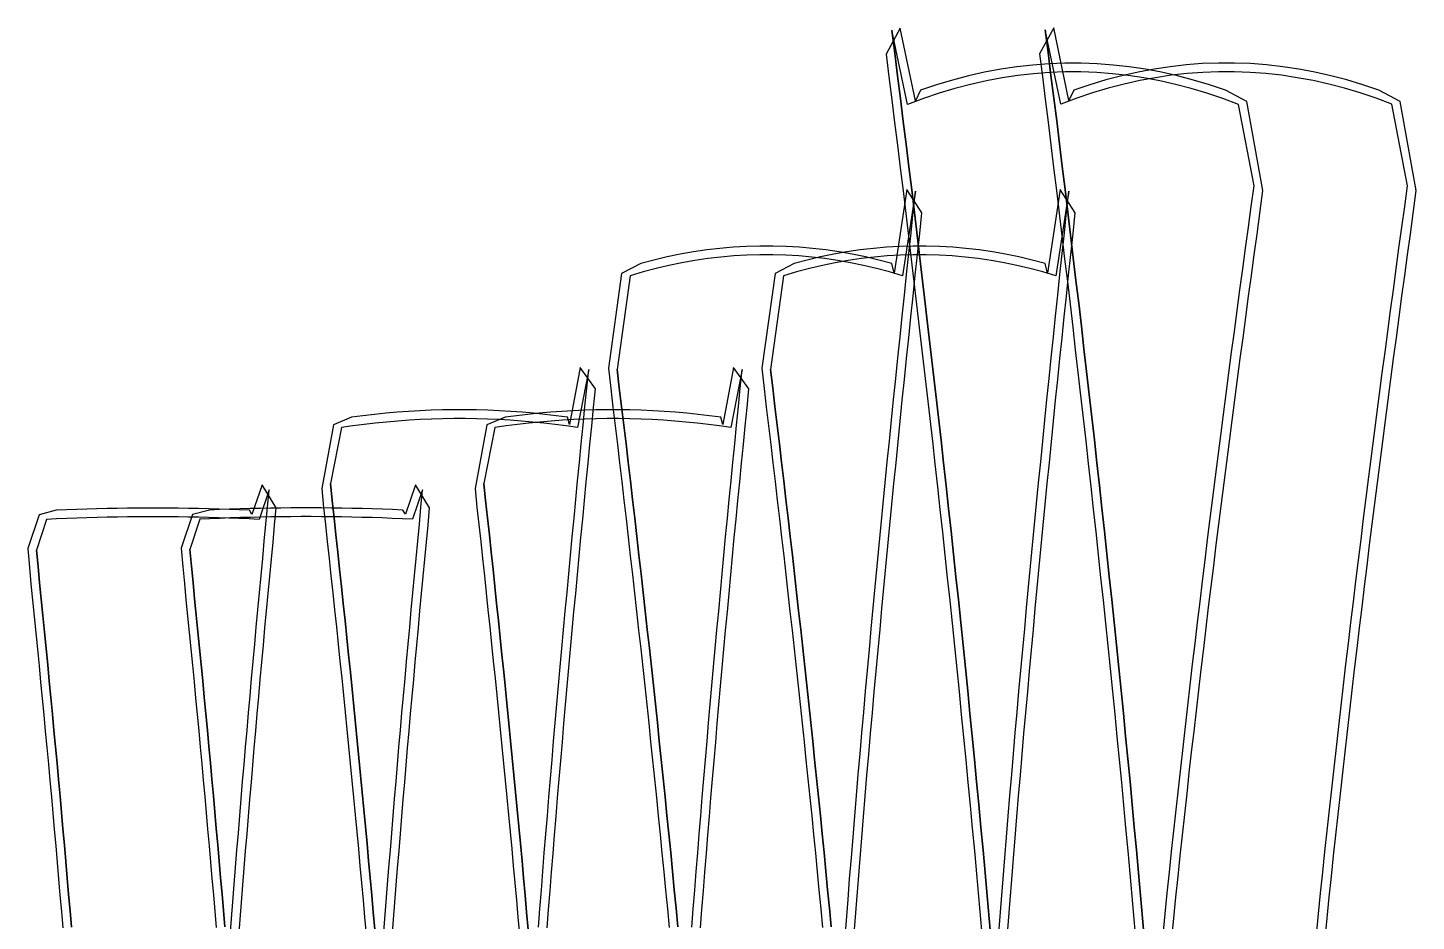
# Model space of a CAD drawing. Header units: millimetres. Extents: x -48 to 1545, y 40 to 2296.
# Drawn here: x -48 to 1545, y 1271 to 2296 of the extents above; entities that cross this region are included whole.
import ezdxf

# ---------------------------------------------------------------- set-up
doc = ezdxf.new("R2010")
doc.units = ezdxf.units.MM
for name, color, linetype in [('1_BOUNDARY', 7, 'Continuous'), ('2_SEW', 3, 'Continuous'), ('3_SEAM_EDGE', 5, 'Continuous')]:
    doc.layers.add(name, color=color, linetype=linetype)

msp = doc.modelspace()

# ---------------------------------------------------------------- linework, layer by layer
at = {"layer": '1_BOUNDARY'}
for points in [[(1264.219, 1250.454), (1266.627, 1274.229), (1269.072, 1298.004), (1271.551, 1321.778), (1274.067, 1345.554), (1276.614, 1369.331), (1279.195, 1393.107), (1281.807, 1416.884), (1284.451, 1440.662), (1287.125, 1464.438), (1289.828, 1488.216), (1292.56, 1511.995), (1295.32, 1535.773), (1298.107, 1559.552), (1300.922, 1583.331), (1303.764, 1607.109), (1306.63, 1630.889), (1309.523, 1654.668), (1312.441, 1678.448), (1315.383, 1702.228), (1318.349, 1726.008), (1321.339, 1749.788), (1324.353, 1773.568), (1327.389, 1797.349), (1330.448, 1821.13), (1333.53, 1844.911), (1336.632, 1868.692), (1339.757, 1892.472), (1342.903, 1916.253), (1346.07, 1940.035), (1349.257, 1963.817), (1352.465, 1987.598), (1355.693, 2011.38), (1358.94, 2035.161), (1362.208, 2058.943), (1365.495, 2082.725), (1368.826, 2109.074), (1350.29, 2210.992), (1326.089, 2223.964), (1307.692, 2230.156), (1289.285, 2235.663), (1270.869, 2240.483), (1252.444, 2244.618), (1234.01, 2248.064), (1215.571, 2250.822), (1197.126, 2252.892), (1178.677, 2254.271), (1160.226, 2254.961), (1141.774, 2254.961), (1123.323, 2254.271), (1104.874, 2252.892), (1086.429, 2250.822), (1067.99, 2248.064), (1049.556, 2244.618), (1031.131, 2240.483), (1012.715, 2235.663), (994.308, 2230.156), (975.911, 2223.964), (970.259, 2211.975), (952.803, 2295.233), (936.489, 2265.418), (939.776, 2239.294), (943.044, 2213.171), (946.292, 2187.048), (949.52, 2160.925), (952.728, 2134.802), (955.915, 2108.68), (959.082, 2082.556), (962.228, 2056.434), (965.353, 2030.311), (968.456, 2004.189), (971.538, 1978.067), (974.597, 1951.945), (977.633, 1925.823), (980.647, 1899.701), (983.637, 1873.579), (986.604, 1847.458), (989.546, 1821.336), (992.464, 1795.216), (995.357, 1769.094), (998.224, 1742.974), (1001.066, 1716.852), (1003.881, 1690.733), (1006.669, 1664.612), (1009.429, 1638.492), (1012.161, 1612.372), (1014.865, 1586.253), (1017.538, 1560.133), (1020.182, 1534.015), (1022.795, 1507.896), (1025.376, 1481.778), (1027.924, 1455.659), (1030.439, 1429.542), (1032.919, 1403.424), (1035.364, 1377.308), (1037.773, 1351.191), (1040.143, 1325.076), (1042.474, 1298.96), (1044.765, 1272.845), (1047.013, 1246.731)], [(1440.219, 1250.454), (1442.627, 1274.229), (1445.072, 1298.004), (1447.551, 1321.778), (1450.067, 1345.554), (1452.614, 1369.331), (1455.195, 1393.107), (1457.807, 1416.884), (1460.451, 1440.662), (1463.125, 1464.438), (1465.828, 1488.216), (1468.56, 1511.995), (1471.32, 1535.773), (1474.107, 1559.552), (1476.922, 1583.331), (1479.764, 1607.109), (1482.63, 1630.889), (1485.523, 1654.668), (1488.441, 1678.448), (1491.383, 1702.228), (1494.349, 1726.008), (1497.339, 1749.788), (1500.353, 1773.568), (1503.389, 1797.349), (1506.448, 1821.13), (1509.53, 1844.911), (1512.632, 1868.692), (1515.757, 1892.472), (1518.903, 1916.253), (1522.07, 1940.035), (1525.257, 1963.817), (1528.465, 1987.598), (1531.693, 2011.38), (1534.94, 2035.161), (1538.208, 2058.943), (1541.495, 2082.725), (1544.827, 2109.072), (1526.292, 2211.215), (1502.089, 2224.194), (1483.692, 2230.386), (1465.285, 2235.893), (1446.869, 2240.713), (1428.444, 2244.848), (1410.01, 2248.294), (1391.571, 2251.052), (1373.126, 2253.122), (1354.677, 2254.501), (1336.226, 2255.191), (1317.774, 2255.191), (1299.323, 2254.501), (1280.874, 2253.122), (1262.429, 2251.052), (1243.99, 2248.294), (1225.556, 2244.848), (1207.131, 2240.713), (1188.715, 2235.893), (1170.308, 2230.386), (1151.911, 2224.194), (1146.264, 2212.195), (1128.805, 2295.684), (1112.489, 2265.872), (1115.776, 2239.742), (1119.044, 2213.614), (1122.292, 2187.485), (1125.52, 2161.356), (1128.728, 2135.227), (1131.915, 2109.099), (1135.082, 2082.97), (1138.228, 2056.841), (1141.353, 2030.714), (1144.456, 2004.586), (1147.538, 1978.457), (1150.597, 1952.329), (1153.633, 1926.202), (1156.647, 1900.074), (1159.637, 1873.946), (1162.604, 1847.819), (1165.546, 1821.692), (1168.464, 1795.565), (1171.357, 1769.438), (1174.224, 1743.311), (1177.066, 1717.185), (1179.881, 1691.059), (1182.669, 1664.932), (1185.429, 1638.807), (1188.161, 1612.681), (1190.865, 1586.555), (1193.538, 1560.43), (1196.182, 1534.306), (1198.795, 1508.182), (1201.376, 1482.057), (1203.924, 1455.933), (1206.439, 1429.81), (1208.919, 1403.687), (1211.364, 1377.564), (1213.773, 1351.442), (1216.143, 1325.32), (1218.474, 1299.199), (1220.765, 1273.078), (1223.013, 1246.958)], [(899.035, 1246.749), (900.871, 1270.649), (902.737, 1294.549), (904.635, 1318.449), (906.562, 1342.351), (908.517, 1366.252), (910.5, 1390.154), (912.51, 1414.056), (914.546, 1437.958), (916.609, 1461.86), (918.696, 1485.763), (920.806, 1509.666), (922.941, 1533.57), (925.098, 1557.474), (927.278, 1581.378), (929.481, 1605.282), (931.706, 1629.186), (933.951, 1653.091), (936.216, 1676.995), (938.503, 1700.9), (940.809, 1724.805), (943.136, 1748.71), (945.481, 1772.615), (947.845, 1796.52), (950.228, 1820.425), (952.63, 1844.331), (955.049, 1868.236), (957.486, 1892.142), (959.94, 1916.048), (962.413, 1939.955), (964.902, 1963.861), (967.407, 1987.767), (969.929, 2011.673), (972.468, 2035.58), (975.022, 2059.486), (977.593, 2083.393), (960.375, 2110.032), (945.824, 2014.152), (943.156, 2025.122), (928, 2029.147), (912.838, 2032.728), (897.67, 2035.861), (882.498, 2038.547), (867.323, 2040.786), (852.143, 2042.578), (836.962, 2043.922), (821.777, 2044.818), (806.593, 2045.267), (791.407, 2045.267), (776.223, 2044.818), (761.038, 2043.922), (745.857, 2042.578), (730.677, 2040.786), (715.502, 2038.547), (700.33, 2035.861), (685.162, 2032.728), (670, 2029.147), (654.844, 2025.122), (632.993, 2013.683), (617.809, 1905.107), (620.421, 1881.624), (622.992, 1860.303), (625.547, 1838.982), (628.085, 1817.662), (630.607, 1796.341), (633.112, 1775.021), (635.601, 1753.701), (638.073, 1732.381), (640.527, 1711.061), (642.964, 1689.741), (645.383, 1668.422), (647.784, 1647.102), (650.167, 1625.783), (652.531, 1604.463), (654.876, 1583.144), (657.202, 1561.825), (659.509, 1540.506), (661.796, 1519.187), (664.06, 1497.869), (666.305, 1476.552), (668.529, 1455.233), (670.732, 1433.915), (672.912, 1412.598), (675.069, 1391.28), (677.204, 1369.963), (679.314, 1348.646), (681.401, 1327.329), (683.463, 1306.013), (685.499, 1284.697), (687.509, 1263.382)], [(1075.035, 1246.749), (1076.871, 1270.649), (1078.737, 1294.549), (1080.635, 1318.449), (1082.562, 1342.351), (1084.517, 1366.252), (1086.5, 1390.154), (1088.51, 1414.056), (1090.546, 1437.958), (1092.609, 1461.86), (1094.696, 1485.763), (1096.806, 1509.666), (1098.941, 1533.57), (1101.098, 1557.474), (1103.278, 1581.378), (1105.481, 1605.282), (1107.706, 1629.186), (1109.951, 1653.091), (1112.216, 1676.995), (1114.503, 1700.9), (1116.809, 1724.805), (1119.136, 1748.71), (1121.481, 1772.615), (1123.845, 1796.52), (1126.228, 1820.425), (1128.63, 1844.331), (1131.049, 1868.236), (1133.486, 1892.142), (1135.94, 1916.048), (1138.413, 1939.955), (1140.902, 1963.861), (1143.407, 1987.767), (1145.929, 2011.673), (1148.468, 2035.58), (1151.022, 2059.486), (1153.593, 2083.393), (1136.375, 2110.032), (1121.824, 2014.152), (1119.156, 2025.122), (1104, 2029.147), (1088.838, 2032.728), (1073.67, 2035.861), (1058.498, 2038.547), (1043.323, 2040.786), (1028.143, 2042.578), (1012.962, 2043.922), (997.777, 2044.818), (982.593, 2045.267), (967.407, 2045.267), (952.223, 2044.818), (937.038, 2043.922), (921.857, 2042.578), (906.677, 2040.786), (891.502, 2038.547), (876.33, 2035.861), (861.162, 2032.728), (846, 2029.147), (830.844, 2025.122), (808.993, 2013.683), (793.809, 1905.107), (796.421, 1881.624), (798.992, 1860.303), (801.547, 1838.982), (804.085, 1817.662), (806.607, 1796.341), (809.112, 1775.021), (811.601, 1753.701), (814.073, 1732.381), (816.527, 1711.061), (818.964, 1689.741), (821.383, 1668.422), (823.784, 1647.102), (826.167, 1625.783), (828.531, 1604.463), (830.876, 1583.144), (833.202, 1561.825), (835.509, 1540.506), (837.796, 1519.187), (840.06, 1497.869), (842.305, 1476.552), (844.529, 1455.233), (846.732, 1433.915), (848.912, 1412.598), (851.069, 1391.28), (853.204, 1369.963), (855.314, 1348.646), (857.401, 1327.329), (859.463, 1306.013), (861.499, 1284.697), (863.509, 1263.382)], [(547.539, 1262.83), (549.18, 1284.155), (550.845, 1305.48), (552.533, 1326.806), (554.245, 1348.131), (555.977, 1369.457), (557.731, 1390.783), (559.506, 1412.11), (561.301, 1433.437), (563.117, 1454.763), (564.952, 1476.09), (566.805, 1497.418), (568.677, 1518.745), (570.569, 1540.073), (572.477, 1561.401), (574.402, 1582.729), (576.345, 1604.057), (578.306, 1625.385), (580.282, 1646.714), (582.274, 1668.042), (584.284, 1689.371), (586.308, 1710.7), (588.347, 1732.029), (590.403, 1753.357), (592.473, 1774.687), (594.557, 1796.016), (596.658, 1817.345), (598.771, 1838.675), (600.898, 1860.004), (603.041, 1881.334), (585.515, 1905.972), (573.063, 1840.604), (570.847, 1848.708), (557.813, 1850.431), (544.778, 1851.962), (531.742, 1853.302), (518.706, 1854.451), (505.669, 1855.408), (492.632, 1856.174), (479.595, 1856.748), (466.557, 1857.131), (453.519, 1857.322), (440.481, 1857.322), (427.443, 1857.131), (414.405, 1856.748), (401.368, 1856.174), (388.331, 1855.408), (375.294, 1854.451), (362.258, 1853.302), (349.222, 1851.962), (336.187, 1850.431), (323.153, 1848.708), (302.217, 1840.249), (288.823, 1767.164), (290.969, 1745.302), (293.111, 1725.716), (295.238, 1706.131), (297.351, 1686.544), (299.452, 1666.958), (301.536, 1647.372), (303.606, 1627.787), (305.661, 1608.201), (307.7, 1588.616), (309.725, 1569.031), (311.734, 1549.445), (313.726, 1529.86), (315.702, 1510.275), (317.662, 1490.69), (319.605, 1471.106), (321.531, 1451.522), (323.439, 1431.938), (325.33, 1412.353), (327.202, 1392.769), (329.055, 1373.185), (330.89, 1353.602), (332.705, 1334.019), (334.5, 1314.436), (336.275, 1294.854), (338.029, 1275.271), (339.761, 1255.688)], [(723.539, 1262.83), (725.18, 1284.155), (726.845, 1305.48), (728.533, 1326.806), (730.245, 1348.131), (731.977, 1369.457), (733.731, 1390.783), (735.506, 1412.11), (737.301, 1433.437), (739.117, 1454.763), (740.952, 1476.09), (742.805, 1497.418), (744.677, 1518.745), (746.569, 1540.073), (748.477, 1561.401), (750.402, 1582.729), (752.345, 1604.057), (754.306, 1625.385), (756.282, 1646.714), (758.274, 1668.042), (760.284, 1689.371), (762.308, 1710.7), (764.347, 1732.029), (766.403, 1753.357), (768.473, 1774.687), (770.557, 1796.016), (772.658, 1817.345), (774.771, 1838.675), (776.898, 1860.004), (779.041, 1881.334), (761.515, 1905.972), (749.063, 1840.604), (746.847, 1848.708), (733.813, 1850.431), (720.778, 1851.962), (707.742, 1853.302), (694.706, 1854.451), (681.669, 1855.408), (668.632, 1856.174), (655.595, 1856.748), (642.557, 1857.131), (629.519, 1857.322), (616.481, 1857.322), (603.443, 1857.131), (590.405, 1856.748), (577.368, 1856.174), (564.331, 1855.408), (551.294, 1854.451), (538.258, 1853.302), (525.222, 1851.962), (512.187, 1850.431), (499.153, 1848.708), (478.217, 1840.249), (464.823, 1767.164), (466.969, 1745.302), (469.111, 1725.716), (471.238, 1706.131), (473.351, 1686.544), (475.452, 1666.958), (477.536, 1647.372), (479.606, 1627.787), (481.661, 1608.201), (483.7, 1588.616), (485.725, 1569.031), (487.734, 1549.445), (489.726, 1529.86), (491.702, 1510.275), (493.662, 1490.69), (495.605, 1471.106), (497.531, 1451.522), (499.439, 1431.938), (501.33, 1412.353), (503.202, 1392.769), (505.055, 1373.185), (506.89, 1353.602), (508.705, 1334.019), (510.5, 1314.436), (512.275, 1294.854), (514.029, 1275.271), (515.761, 1255.688)], [(193.785, 1252.8), (195.297, 1272.479), (196.829, 1292.159), (198.381, 1311.839), (199.952, 1331.519), (201.542, 1351.2), (203.149, 1370.882), (204.775, 1390.561), (206.418, 1410.243), (208.078, 1429.924), (209.755, 1449.606), (211.447, 1469.288), (213.156, 1488.969), (214.881, 1508.651), (216.62, 1528.334), (218.374, 1548.016), (220.144, 1567.699), (221.928, 1587.382), (223.726, 1607.064), (225.539, 1626.747), (227.365, 1646.43), (229.204, 1666.113), (231.058, 1685.796), (232.924, 1705.48), (234.803, 1725.162), (236.695, 1744.846), (220.383, 1771.127), (208.816, 1737.258), (205.846, 1742.078), (194.177, 1742.567), (182.51, 1743.001), (170.841, 1743.381), (159.174, 1743.707), (147.505, 1743.979), (135.838, 1744.196), (124.17, 1744.358), (112.502, 1744.467), (100.835, 1744.522), (89.165, 1744.522), (77.498, 1744.467), (65.83, 1744.358), (54.162, 1744.196), (42.495, 1743.979), (30.826, 1743.707), (19.159, 1743.381), (7.49, 1743.001), (-4.177, 1742.567), (-15.846, 1742.078), (-35.404, 1737.005), (-48.489, 1698.18), (-46.69, 1676.589), (-44.799, 1657.78), (-42.92, 1638.971), (-41.053, 1620.163), (-39.2, 1601.355), (-37.361, 1582.546), (-35.535, 1563.738), (-33.722, 1544.931), (-31.924, 1526.122), (-30.14, 1507.314), (-28.37, 1488.507), (-26.616, 1469.7), (-24.877, 1450.892), (-23.153, 1432.085), (-21.443, 1413.278), (-19.751, 1394.471), (-18.075, 1375.664), (-16.415, 1356.858), (-14.771, 1338.051), (-13.146, 1319.246), (-11.539, 1300.44), (-9.949, 1281.634), (-8.378, 1262.829)], [(369.785, 1252.8), (371.297, 1272.479), (372.829, 1292.159), (374.381, 1311.839), (375.952, 1331.519), (377.542, 1351.2), (379.149, 1370.882), (380.775, 1390.561), (382.418, 1410.243), (384.078, 1429.924), (385.755, 1449.606), (387.447, 1469.288), (389.156, 1488.969), (390.881, 1508.651), (392.62, 1528.334), (394.374, 1548.016), (396.144, 1567.699), (397.928, 1587.382), (399.726, 1607.064), (401.539, 1626.747), (403.365, 1646.43), (405.204, 1666.113), (407.058, 1685.796), (408.924, 1705.48), (410.803, 1725.162), (412.695, 1744.846), (396.426, 1771.19), (384.835, 1737.515), (381.846, 1742.308), (370.177, 1742.797), (358.51, 1743.231), (346.841, 1743.611), (335.174, 1743.937), (323.505, 1744.209), (311.838, 1744.426), (300.17, 1744.588), (288.502, 1744.697), (276.835, 1744.752), (265.165, 1744.752), (253.498, 1744.697), (241.83, 1744.588), (230.162, 1744.426), (218.495, 1744.209), (206.826, 1743.937), (195.159, 1743.611), (183.49, 1743.231), (171.823, 1742.797), (160.154, 1742.308), (140.612, 1737.26), (127.513, 1698.647), (129.31, 1677.043), (131.201, 1658.229), (133.08, 1639.414), (134.947, 1620.6), (136.8, 1601.785), (138.639, 1582.971), (140.465, 1564.157), (142.278, 1545.344), (144.076, 1526.53), (145.86, 1507.717), (147.63, 1488.904), (149.384, 1470.09), (151.123, 1451.277), (152.847, 1432.463), (154.557, 1413.651), (156.249, 1394.838), (157.925, 1376.026), (159.585, 1357.213), (161.229, 1338.402), (162.854, 1319.59), (164.461, 1300.778), (166.051, 1281.966), (167.622, 1263.155)]]:
    msp.add_lwpolyline(points, dxfattribs=at)
at = {"layer": '2_SEW'}
for points in [[(1254.269, 1255.0439), (1256.679, 1278.9174), (1259.125, 1302.7909), (1261.606, 1326.6634), (1264.123, 1350.5368), (1266.672, 1374.4103), (1269.254, 1398.2838), (1271.868, 1422.1572), (1274.513, 1446.0307), (1277.188, 1469.9032), (1279.893, 1493.7767), (1282.626, 1517.6502), (1285.387, 1541.5237), (1288.176, 1565.3972), (1290.992, 1589.2707), (1293.835, 1613.1431), (1296.703, 1637.0166), (1299.597, 1660.8901), (1302.516, 1684.7636), (1305.459, 1708.6371), (1308.427, 1732.5106), (1311.418, 1756.3831), (1314.433, 1780.2566), (1317.47, 1804.1301), (1320.53, 1828.0036), (1323.613, 1851.8771), (1326.717, 1875.7505), (1329.843, 1899.6229), (1332.99, 1923.4964), (1336.158, 1947.3699), (1339.346, 1971.2434), (1342.555, 1995.1168), (1345.784, 2018.9904), (1349.033, 2042.8629), (1352.302, 2066.7364), (1355.59, 2090.6099), (1358.897, 2114.4834), (1340.819, 2207.781), (1322.741, 2214.541), (1304.663, 2220.626), (1286.585, 2226.034), (1268.507, 2230.766), (1250.429, 2234.823), (1232.351, 2238.203), (1214.273, 2240.907), (1196.195, 2242.935), (1178.117, 2244.287), (1160.039, 2244.963), (1141.961, 2244.963), (1123.883, 2244.287), (1105.805, 2242.935), (1087.727, 2240.907), (1069.649, 2238.203), (1051.571, 2234.823), (1033.493, 2230.766), (1015.415, 2226.034), (997.337, 2220.626), (979.259, 2214.541), (961.181, 2207.781), (943.103, 2292.8), (946.41, 2266.67), (949.698, 2240.539), (952.967, 2214.409), (956.216, 2188.278), (959.445, 2162.148), (962.654, 2136.017), (965.842, 2109.887), (969.01, 2083.756), (972.157, 2057.626), (975.283, 2031.495), (978.387, 2005.365), (981.47, 1979.234), (984.53, 1953.104), (987.567, 1926.973), (990.582, 1900.843), (993.573, 1874.712), (996.541, 1848.582), (999.484, 1822.451), (1002.403, 1796.321), (1005.297, 1770.19), (1008.165, 1744.06), (1011.008, 1717.929), (1013.824, 1691.799), (1016.613, 1665.668), (1019.374, 1639.538), (1022.107, 1613.407), (1024.812, 1587.277), (1027.487, 1561.146), (1030.132, 1535.016), (1032.746, 1508.885), (1035.328, 1482.755), (1037.877, 1456.624), (1040.394, 1430.494), (1042.875, 1404.363), (1045.321, 1378.233), (1047.731, 1352.102), (1050.103, 1325.972), (1052.435, 1299.841), (1054.727, 1273.711), (1056.977, 1247.58)], [(1430.269, 1255.0439), (1432.679, 1278.9174), (1435.125, 1302.7909), (1437.606, 1326.6634), (1440.123, 1350.5368), (1442.672, 1374.4103), (1445.254, 1398.2838), (1447.868, 1422.1572), (1450.513, 1446.0307), (1453.188, 1469.9032), (1455.893, 1493.7767), (1458.626, 1517.6502), (1461.387, 1541.5237), (1464.176, 1565.3972), (1466.992, 1589.2707), (1469.835, 1613.1431), (1472.703, 1637.0166), (1475.597, 1660.8901), (1478.516, 1684.7636), (1481.459, 1708.6371), (1484.427, 1732.5106), (1487.418, 1756.3831), (1490.433, 1780.2566), (1493.47, 1804.1301), (1496.53, 1828.0036), (1499.613, 1851.8771), (1502.717, 1875.7505), (1505.843, 1899.6229), (1508.99, 1923.4964), (1512.158, 1947.3699), (1515.346, 1971.2434), (1518.555, 1995.1168), (1521.784, 2018.9904), (1525.033, 2042.8629), (1528.302, 2066.7364), (1531.59, 2090.6099), (1534.897, 2114.4834), (1516.819, 2208.011), (1498.741, 2214.771), (1480.663, 2220.856), (1462.585, 2226.264), (1444.507, 2230.996), (1426.429, 2235.053), (1408.351, 2238.433), (1390.273, 2241.137), (1372.195, 2243.165), (1354.117, 2244.517), (1336.039, 2245.193), (1317.961, 2245.193), (1299.883, 2244.517), (1281.805, 2243.165), (1263.727, 2241.137), (1245.649, 2238.433), (1227.571, 2235.053), (1209.493, 2230.996), (1191.415, 2226.264), (1173.337, 2220.856), (1155.259, 2214.771), (1137.181, 2208.011), (1119.103, 2293.2621), (1122.41, 2267.1261), (1125.698, 2240.9891), (1128.967, 2214.8531), (1132.216, 2188.717), (1135.445, 2162.58), (1138.654, 2136.4439), (1141.842, 2110.3079), (1145.01, 2084.1708), (1148.157, 2058.0348), (1151.283, 2031.8988), (1154.387, 2005.7628), (1157.47, 1979.6257), (1160.53, 1953.4897), (1163.567, 1927.3537), (1166.582, 1901.2166), (1169.573, 1875.0806), (1172.541, 1848.9446), (1175.484, 1822.8076), (1178.403, 1796.6715), (1181.297, 1770.5355), (1184.165, 1744.3985), (1187.008, 1718.2625), (1189.824, 1692.1264), (1192.613, 1665.9894), (1195.374, 1639.8534), (1198.107, 1613.7174), (1200.812, 1587.5803), (1203.487, 1561.4443), (1206.132, 1535.3083), (1208.746, 1509.1723), (1211.328, 1483.0352), (1213.877, 1456.8992), (1216.394, 1430.7632), (1218.875, 1404.6262), (1221.321, 1378.4901), (1223.731, 1352.3541), (1226.103, 1326.2171), (1228.435, 1300.0811), (1230.727, 1273.945), (1232.977, 1247.808)], [(889.064, 1247.508), (890.901, 1271.421), (892.768, 1295.334), (894.667, 1319.247), (896.595, 1343.16), (898.551, 1367.073), (900.535, 1390.986), (902.546, 1414.899), (904.583, 1438.812), (906.646, 1462.725), (908.734, 1486.638), (910.845, 1510.551), (912.981, 1534.464), (915.139, 1558.378), (917.32, 1582.291), (919.524, 1606.204), (921.749, 1630.117), (923.995, 1654.03), (926.261, 1677.943), (928.549, 1701.856), (930.856, 1725.769), (933.183, 1749.682), (935.529, 1773.595), (937.894, 1797.508), (940.278, 1821.421), (942.68, 1845.334), (945.1, 1869.247), (947.538, 1893.16), (949.993, 1917.073), (952.466, 1940.987), (954.956, 1964.9), (957.462, 1988.813), (959.985, 2012.726), (962.524, 2036.639), (965.079, 2060.552), (967.651, 2084.465), (970.237, 2108.378), (955.347, 2011.099), (940.457, 2015.493), (925.567, 2019.448), (910.677, 2022.964), (895.786, 2026.04), (880.896, 2028.676), (866.006, 2030.873), (851.116, 2032.631), (836.226, 2033.949), (821.335, 2034.828), (806.445, 2035.268), (791.555, 2035.268), (776.665, 2034.828), (761.774, 2033.949), (746.884, 2032.631), (731.994, 2030.873), (717.104, 2028.676), (702.214, 2026.04), (687.323, 2022.964), (672.433, 2019.448), (657.543, 2015.493), (642.653, 2011.099), (627.763, 1903.7458), (630.349, 1882.4229), (632.921, 1861.1), (635.476, 1839.7772), (638.015, 1818.4543), (640.538, 1797.1315), (643.044, 1775.8086), (645.534, 1754.4868), (648.007, 1733.1639), (650.462, 1711.841), (652.9, 1690.5182), (655.32, 1669.1953), (657.722, 1647.8725), (660.106, 1626.5496), (662.471, 1605.2268), (664.817, 1583.9039), (667.144, 1562.5811), (669.451, 1541.2582), (671.739, 1519.9353), (674.005, 1498.6124), (676.251, 1477.2905), (678.476, 1455.9677), (680.68, 1434.6448), (682.861, 1413.322), (685.019, 1391.9991), (687.155, 1370.6762), (689.266, 1349.3534), (691.354, 1328.0305), (693.417, 1306.7078), (695.454, 1285.3849), (697.465, 1264.0621)], [(1065.064, 1247.508), (1066.901, 1271.421), (1068.768, 1295.334), (1070.667, 1319.247), (1072.595, 1343.16), (1074.551, 1367.073), (1076.535, 1390.986), (1078.546, 1414.899), (1080.583, 1438.812), (1082.646, 1462.725), (1084.734, 1486.638), (1086.845, 1510.551), (1088.981, 1534.464), (1091.139, 1558.378), (1093.32, 1582.291), (1095.524, 1606.204), (1097.749, 1630.117), (1099.995, 1654.03), (1102.261, 1677.943), (1104.549, 1701.856), (1106.856, 1725.769), (1109.183, 1749.682), (1111.529, 1773.595), (1113.894, 1797.508), (1116.278, 1821.421), (1118.68, 1845.334), (1121.1, 1869.247), (1123.538, 1893.16), (1125.993, 1917.073), (1128.466, 1940.987), (1130.956, 1964.9), (1133.462, 1988.813), (1135.985, 2012.726), (1138.524, 2036.639), (1141.079, 2060.552), (1143.651, 2084.465), (1146.237, 2108.378), (1131.347, 2011.099), (1116.457, 2015.493), (1101.567, 2019.448), (1086.677, 2022.964), (1071.786, 2026.04), (1056.896, 2028.676), (1042.006, 2030.873), (1027.116, 2032.631), (1012.226, 2033.949), (997.335, 2034.828), (982.445, 2035.268), (967.555, 2035.268), (952.665, 2034.828), (937.774, 2033.949), (922.884, 2032.631), (907.994, 2030.873), (893.104, 2028.676), (878.214, 2026.04), (863.323, 2022.964), (848.433, 2019.448), (833.543, 2015.493), (818.653, 2011.099), (803.763, 1903.7458), (806.349, 1882.4229), (808.921, 1861.1), (811.476, 1839.7772), (814.015, 1818.4543), (816.538, 1797.1315), (819.044, 1775.8086), (821.534, 1754.4868), (824.007, 1733.1639), (826.462, 1711.841), (828.9, 1690.5182), (831.32, 1669.1953), (833.722, 1647.8725), (836.106, 1626.5496), (838.471, 1605.2268), (840.817, 1583.9039), (843.144, 1562.5811), (845.451, 1541.2582), (847.739, 1519.9353), (850.005, 1498.6124), (852.251, 1477.2905), (854.476, 1455.9677), (856.68, 1434.6448), (858.861, 1413.322), (861.019, 1391.9991), (863.155, 1370.6762), (865.266, 1349.3534), (867.354, 1328.0305), (869.417, 1306.7078), (871.454, 1285.3849), (873.465, 1264.0621)], [(537.568, 1263.592), (539.21, 1284.928), (540.876, 1306.264), (542.565, 1327.6), (544.277, 1348.936), (546.01, 1370.272), (547.765, 1391.608), (549.541, 1412.944), (551.337, 1434.28), (553.153, 1455.616), (554.989, 1476.952), (556.843, 1498.288), (558.716, 1519.624), (560.608, 1540.96), (562.517, 1562.296), (564.443, 1583.632), (566.387, 1604.968), (568.348, 1626.304), (570.325, 1647.64), (572.318, 1668.976), (574.328, 1690.312), (576.353, 1711.648), (578.393, 1732.984), (580.449, 1754.32), (582.52, 1775.656), (584.605, 1796.992), (586.706, 1818.328), (588.82, 1839.664), (590.948, 1861), (593.091, 1882.336), (595.247, 1903.672), (582.356, 1836.911), (569.465, 1838.804), (556.574, 1840.508), (543.683, 1842.022), (530.792, 1843.347), (517.901, 1844.483), (505.01, 1845.43), (492.119, 1846.187), (479.228, 1846.755), (466.337, 1847.133), (453.446, 1847.322), (440.554, 1847.322), (427.663, 1847.133), (414.772, 1846.755), (401.881, 1846.187), (388.99, 1845.43), (376.099, 1844.483), (363.208, 1843.347), (350.317, 1842.022), (337.426, 1840.508), (324.535, 1838.804), (311.644, 1836.911), (298.753, 1772.8421), (300.909, 1753.1623), (303.052, 1733.4826), (305.18, 1713.8027), (307.294, 1694.1219), (309.395, 1674.4421), (311.48, 1654.7623), (313.551, 1635.0825), (315.607, 1615.4027), (317.647, 1595.7229), (319.672, 1576.0433), (321.682, 1556.3625), (323.675, 1536.6827), (325.652, 1517.0029), (327.613, 1497.3231), (329.557, 1477.6433), (331.483, 1457.9635), (333.392, 1438.2837), (335.284, 1418.603), (337.157, 1398.9232), (339.011, 1379.2433), (340.847, 1359.5635), (342.663, 1339.8838), (344.459, 1320.204), (346.235, 1300.5242), (347.99, 1280.8444), (349.723, 1261.1637)], [(713.568, 1263.592), (715.21, 1284.928), (716.876, 1306.264), (718.565, 1327.6), (720.277, 1348.936), (722.01, 1370.272), (723.765, 1391.608), (725.541, 1412.944), (727.337, 1434.28), (729.153, 1455.616), (730.989, 1476.952), (732.843, 1498.288), (734.716, 1519.624), (736.608, 1540.96), (738.517, 1562.296), (740.443, 1583.632), (742.387, 1604.968), (744.348, 1626.304), (746.325, 1647.64), (748.318, 1668.976), (750.328, 1690.312), (752.353, 1711.648), (754.393, 1732.984), (756.449, 1754.32), (758.52, 1775.656), (760.605, 1796.992), (762.706, 1818.328), (764.82, 1839.664), (766.948, 1861), (769.091, 1882.336), (771.247, 1903.672), (758.356, 1836.911), (745.465, 1838.804), (732.574, 1840.508), (719.683, 1842.022), (706.792, 1843.347), (693.901, 1844.483), (681.01, 1845.43), (668.119, 1846.187), (655.228, 1846.755), (642.337, 1847.133), (629.446, 1847.322), (616.554, 1847.322), (603.663, 1847.133), (590.772, 1846.755), (577.881, 1846.187), (564.99, 1845.43), (552.099, 1844.483), (539.208, 1843.347), (526.317, 1842.022), (513.426, 1840.508), (500.535, 1838.804), (487.644, 1836.911), (474.753, 1772.8421), (476.909, 1753.1623), (479.052, 1733.4826), (481.18, 1713.8027), (483.294, 1694.1219), (485.395, 1674.4421), (487.48, 1654.7623), (489.551, 1635.0825), (491.607, 1615.4027), (493.647, 1595.7229), (495.672, 1576.0433), (497.682, 1556.3625), (499.675, 1536.6827), (501.652, 1517.0029), (503.613, 1497.3231), (505.557, 1477.6433), (507.483, 1457.9635), (509.392, 1438.2837), (511.284, 1418.603), (513.157, 1398.9232), (515.011, 1379.2433), (516.847, 1359.5635), (518.663, 1339.8838), (520.459, 1320.204), (522.235, 1300.5242), (523.99, 1280.8444), (525.723, 1261.1637)], [(183.814, 1253.561), (185.327, 1273.25), (186.86, 1292.94), (188.412, 1312.63), (189.984, 1332.32), (191.575, 1352.01), (193.183, 1371.7), (194.809, 1391.389), (196.453, 1411.079), (198.114, 1430.769), (199.791, 1450.459), (201.484, 1470.149), (203.194, 1489.838), (204.919, 1509.528), (206.659, 1529.218), (208.414, 1548.908), (210.184, 1568.598), (211.969, 1588.288), (213.768, 1607.977), (215.581, 1627.667), (217.408, 1647.357), (219.248, 1667.047), (221.102, 1686.737), (222.969, 1706.427), (224.849, 1726.116), (226.741, 1745.806), (228.647, 1765.496), (217.025, 1731.547), (205.404, 1732.088), (193.782, 1732.575), (182.161, 1733.007), (170.539, 1733.386), (158.918, 1733.71), (147.296, 1733.981), (135.675, 1734.197), (124.054, 1734.359), (112.432, 1734.467), (100.811, 1734.522), (89.189, 1734.522), (77.568, 1734.467), (65.946, 1734.359), (54.325, 1734.197), (42.704, 1733.981), (31.082, 1733.71), (19.461, 1733.386), (7.839, 1733.007), (-3.782, 1732.575), (-15.404, 1732.088), (-27.025, 1731.547), (-38.647, 1696.408), (-36.741, 1677.593), (-34.849, 1658.777), (-32.969, 1639.962), (-31.102, 1621.147), (-29.248, 1602.332), (-27.408, 1583.516), (-25.581, 1564.701), (-23.768, 1545.886), (-21.969, 1527.07), (-20.184, 1508.255), (-18.414, 1489.44), (-16.659, 1470.625), (-14.919, 1451.809), (-13.194, 1432.994), (-11.484, 1414.179), (-9.791, 1395.363), (-8.114, 1376.548), (-6.453, 1357.733), (-4.809, 1338.917), (-3.183, 1320.102), (-1.575, 1301.287), (0.016, 1282.472), (1.588, 1263.656)], [(359.814, 1253.561), (361.327, 1273.25), (362.86, 1292.94), (364.412, 1312.63), (365.984, 1332.32), (367.575, 1352.01), (369.183, 1371.7), (370.809, 1391.389), (372.453, 1411.079), (374.114, 1430.769), (375.791, 1450.459), (377.484, 1470.149), (379.194, 1489.838), (380.919, 1509.528), (382.659, 1529.218), (384.414, 1548.908), (386.184, 1568.598), (387.969, 1588.288), (389.768, 1607.977), (391.581, 1627.667), (393.408, 1647.357), (395.248, 1667.047), (397.102, 1686.737), (398.969, 1706.427), (400.849, 1726.116), (402.741, 1745.806), (404.647, 1765.496), (393.025, 1731.777), (381.404, 1732.318), (369.782, 1732.805), (358.161, 1733.237), (346.539, 1733.616), (334.918, 1733.94), (323.296, 1734.211), (311.675, 1734.427), (300.054, 1734.589), (288.432, 1734.697), (276.811, 1734.752), (265.189, 1734.752), (253.568, 1734.697), (241.946, 1734.589), (230.325, 1734.427), (218.704, 1734.211), (207.082, 1733.94), (195.461, 1733.616), (183.839, 1733.237), (172.218, 1732.805), (160.596, 1732.318), (148.975, 1731.777), (137.353, 1696.8696), (139.259, 1678.0486), (141.151, 1659.2275), (143.031, 1640.4065), (144.898, 1621.5855), (146.752, 1602.7635), (148.592, 1583.9425), (150.419, 1565.1214), (152.232, 1546.3004), (154.031, 1527.4794), (155.816, 1508.6584), (157.586, 1489.8374), (159.341, 1471.0163), (161.081, 1452.1953), (162.806, 1433.3733), (164.516, 1414.5523), (166.209, 1395.7313), (167.886, 1376.9102), (169.547, 1358.0892), (171.191, 1339.2682), (172.817, 1320.4472), (174.425, 1301.6262), (176.016, 1282.8041), (177.588, 1263.9831)]]:
    msp.add_lwpolyline(points, dxfattribs=at)
at = {"layer": '3_SEAM_EDGE'}
for points in [[(1056.977, 1247.58), (1054.727, 1273.711), (1052.435, 1299.841), (1050.103, 1325.972), (1047.731, 1352.102), (1045.321, 1378.233), (1042.875, 1404.363), (1040.394, 1430.494), (1037.877, 1456.624), (1035.328, 1482.755), (1032.746, 1508.885), (1030.132, 1535.016), (1027.487, 1561.146), (1024.812, 1587.277), (1022.107, 1613.407), (1019.374, 1639.538), (1016.613, 1665.668), (1013.824, 1691.799), (1011.008, 1717.929), (1008.165, 1744.06), (1005.297, 1770.19), (1002.403, 1796.321), (999.484, 1822.451), (996.541, 1848.582), (993.573, 1874.712), (990.582, 1900.843), (987.567, 1926.973), (984.53, 1953.104), (981.47, 1979.234), (978.387, 2005.365), (975.283, 2031.495), (972.157, 2057.626), (969.01, 2083.756), (965.842, 2109.887), (962.654, 2136.017), (959.445, 2162.148), (956.216, 2188.278), (952.967, 2214.409), (949.698, 2240.539), (946.41, 2266.67), (943.103, 2292.8)], [(1232.977, 1247.808), (1230.727, 1273.945), (1228.435, 1300.0811), (1226.103, 1326.2171), (1223.731, 1352.3541), (1221.321, 1378.4901), (1218.875, 1404.6262), (1216.394, 1430.7632), (1213.877, 1456.8992), (1211.328, 1483.0352), (1208.746, 1509.1723), (1206.132, 1535.3083), (1203.487, 1561.4443), (1200.812, 1587.5803), (1198.107, 1613.7174), (1195.374, 1639.8534), (1192.613, 1665.9894), (1189.824, 1692.1264), (1187.008, 1718.2625), (1184.165, 1744.3985), (1181.297, 1770.5355), (1178.403, 1796.6715), (1175.484, 1822.8076), (1172.541, 1848.9446), (1169.573, 1875.0806), (1166.582, 1901.2166), (1163.567, 1927.3537), (1160.53, 1953.4897), (1157.47, 1979.6257), (1154.387, 2005.7628), (1151.283, 2031.8988), (1148.157, 2058.0348), (1145.01, 2084.1708), (1141.842, 2110.3079), (1138.654, 2136.4439), (1135.445, 2162.58), (1132.216, 2188.717), (1128.967, 2214.8531), (1125.698, 2240.9891), (1122.41, 2267.1261), (1119.103, 2293.2621)], [(889.064, 1247.508), (890.901, 1271.421), (892.768, 1295.334), (894.667, 1319.247), (896.595, 1343.16), (898.551, 1367.073), (900.535, 1390.986), (902.546, 1414.899), (904.583, 1438.812), (906.646, 1462.725), (908.734, 1486.638), (910.845, 1510.551), (912.981, 1534.464), (915.139, 1558.378), (917.32, 1582.291), (919.524, 1606.204), (921.749, 1630.117), (923.995, 1654.03), (926.261, 1677.943), (928.549, 1701.856), (930.856, 1725.769), (933.183, 1749.682), (935.529, 1773.595), (937.894, 1797.508), (940.278, 1821.421), (942.68, 1845.334), (945.1, 1869.247), (947.538, 1893.16), (949.993, 1917.073), (952.466, 1940.987), (954.956, 1964.9), (957.462, 1988.813), (959.985, 2012.726), (962.524, 2036.639), (965.079, 2060.552), (967.651, 2084.465), (970.237, 2108.378)], [(1065.064, 1247.508), (1066.901, 1271.421), (1068.768, 1295.334), (1070.667, 1319.247), (1072.595, 1343.16), (1074.551, 1367.073), (1076.535, 1390.986), (1078.546, 1414.899), (1080.583, 1438.812), (1082.646, 1462.725), (1084.734, 1486.638), (1086.845, 1510.551), (1088.981, 1534.464), (1091.139, 1558.378), (1093.32, 1582.291), (1095.524, 1606.204), (1097.749, 1630.117), (1099.995, 1654.03), (1102.261, 1677.943), (1104.549, 1701.856), (1106.856, 1725.769), (1109.183, 1749.682), (1111.529, 1773.595), (1113.894, 1797.508), (1116.278, 1821.421), (1118.68, 1845.334), (1121.1, 1869.247), (1123.538, 1893.16), (1125.993, 1917.073), (1128.466, 1940.987), (1130.956, 1964.9), (1133.462, 1988.813), (1135.985, 2012.726), (1138.524, 2036.639), (1141.079, 2060.552), (1143.651, 2084.465), (1146.237, 2108.378)], [(1254.269, 1255.0439), (1256.679, 1278.9174), (1259.125, 1302.7909), (1261.606, 1326.6634), (1264.123, 1350.5368), (1266.672, 1374.4103), (1269.254, 1398.2838), (1271.868, 1422.1572), (1274.513, 1446.0307), (1277.188, 1469.9032), (1279.893, 1493.7767), (1282.626, 1517.6502), (1285.387, 1541.5237), (1288.176, 1565.3972), (1290.992, 1589.2707), (1293.835, 1613.1431), (1296.703, 1637.0166), (1299.597, 1660.8901), (1302.516, 1684.7636), (1305.459, 1708.6371), (1308.427, 1732.5106), (1311.418, 1756.3831), (1314.433, 1780.2566), (1317.47, 1804.1301), (1320.53, 1828.0036), (1323.613, 1851.8771), (1326.717, 1875.7505), (1329.843, 1899.6229), (1332.99, 1923.4964), (1336.158, 1947.3699), (1339.346, 1971.2434), (1342.555, 1995.1168), (1345.784, 2018.9904), (1349.033, 2042.8629), (1352.302, 2066.7364), (1355.59, 2090.6099), (1358.897, 2114.4834)], [(1430.269, 1255.0439), (1432.679, 1278.9174), (1435.125, 1302.7909), (1437.606, 1326.6634), (1440.123, 1350.5368), (1442.672, 1374.4103), (1445.254, 1398.2838), (1447.868, 1422.1572), (1450.513, 1446.0307), (1453.188, 1469.9032), (1455.893, 1493.7767), (1458.626, 1517.6502), (1461.387, 1541.5237), (1464.176, 1565.3972), (1466.992, 1589.2707), (1469.835, 1613.1431), (1472.703, 1637.0166), (1475.597, 1660.8901), (1478.516, 1684.7636), (1481.459, 1708.6371), (1484.427, 1732.5106), (1487.418, 1756.3831), (1490.433, 1780.2566), (1493.47, 1804.1301), (1496.53, 1828.0036), (1499.613, 1851.8771), (1502.717, 1875.7505), (1505.843, 1899.6229), (1508.99, 1923.4964), (1512.158, 1947.3699), (1515.346, 1971.2434), (1518.555, 1995.1168), (1521.784, 2018.9904), (1525.033, 2042.8629), (1528.302, 2066.7364), (1531.59, 2090.6099), (1534.897, 2114.4834)], [(537.568, 1263.592), (539.21, 1284.928), (540.876, 1306.264), (542.565, 1327.6), (544.277, 1348.936), (546.01, 1370.272), (547.765, 1391.608), (549.541, 1412.944), (551.337, 1434.28), (553.153, 1455.616), (554.989, 1476.952), (556.843, 1498.288), (558.716, 1519.624), (560.608, 1540.96), (562.517, 1562.296), (564.443, 1583.632), (566.387, 1604.968), (568.348, 1626.304), (570.325, 1647.64), (572.318, 1668.976), (574.328, 1690.312), (576.353, 1711.648), (578.393, 1732.984), (580.449, 1754.32), (582.52, 1775.656), (584.605, 1796.992), (586.706, 1818.328), (588.82, 1839.664), (590.948, 1861), (593.091, 1882.336), (595.247, 1903.672)], [(697.465, 1264.0621), (695.454, 1285.3849), (693.417, 1306.7078), (691.354, 1328.0305), (689.266, 1349.3534), (687.155, 1370.6762), (685.019, 1391.9991), (682.861, 1413.322), (680.68, 1434.6448), (678.476, 1455.9677), (676.251, 1477.2905), (674.005, 1498.6124), (671.739, 1519.9353), (669.451, 1541.2582), (667.144, 1562.5811), (664.817, 1583.9039), (662.471, 1605.2268), (660.106, 1626.5496), (657.722, 1647.8725), (655.32, 1669.1953), (652.9, 1690.5182), (650.462, 1711.841), (648.007, 1733.1639), (645.534, 1754.4868), (643.044, 1775.8086), (640.538, 1797.1315), (638.015, 1818.4543), (635.476, 1839.7772), (632.921, 1861.1), (630.349, 1882.4229), (627.763, 1903.7458)], [(713.568, 1263.592), (715.21, 1284.928), (716.876, 1306.264), (718.565, 1327.6), (720.277, 1348.936), (722.01, 1370.272), (723.765, 1391.608), (725.541, 1412.944), (727.337, 1434.28), (729.153, 1455.616), (730.989, 1476.952), (732.843, 1498.288), (734.716, 1519.624), (736.608, 1540.96), (738.517, 1562.296), (740.443, 1583.632), (742.387, 1604.968), (744.348, 1626.304), (746.325, 1647.64), (748.318, 1668.976), (750.328, 1690.312), (752.353, 1711.648), (754.393, 1732.984), (756.449, 1754.32), (758.52, 1775.656), (760.605, 1796.992), (762.706, 1818.328), (764.82, 1839.664), (766.948, 1861), (769.091, 1882.336), (771.247, 1903.672)], [(873.465, 1264.0621), (871.454, 1285.3849), (869.417, 1306.7078), (867.354, 1328.0305), (865.266, 1349.3534), (863.155, 1370.6762), (861.019, 1391.9991), (858.861, 1413.322), (856.68, 1434.6448), (854.476, 1455.9677), (852.251, 1477.2905), (850.005, 1498.6124), (847.739, 1519.9353), (845.451, 1541.2582), (843.144, 1562.5811), (840.817, 1583.9039), (838.471, 1605.2268), (836.106, 1626.5496), (833.722, 1647.8725), (831.32, 1669.1953), (828.9, 1690.5182), (826.462, 1711.841), (824.007, 1733.1639), (821.534, 1754.4868), (819.044, 1775.8086), (816.538, 1797.1315), (814.015, 1818.4543), (811.476, 1839.7772), (808.921, 1861.1), (806.349, 1882.4229), (803.763, 1903.7458)], [(349.723, 1261.1637), (347.99, 1280.8444), (346.235, 1300.5242), (344.459, 1320.204), (342.663, 1339.8838), (340.847, 1359.5635), (339.011, 1379.2433), (337.157, 1398.9232), (335.284, 1418.603), (333.392, 1438.2837), (331.483, 1457.9635), (329.557, 1477.6433), (327.613, 1497.3231), (325.652, 1517.0029), (323.675, 1536.6827), (321.682, 1556.3625), (319.672, 1576.0433), (317.647, 1595.7229), (315.607, 1615.4027), (313.551, 1635.0825), (311.48, 1654.7623), (309.395, 1674.4421), (307.294, 1694.1219), (305.18, 1713.8027), (303.052, 1733.4826), (300.909, 1753.1623), (298.753, 1772.8421)], [(525.723, 1261.1637), (523.99, 1280.8444), (522.235, 1300.5242), (520.459, 1320.204), (518.663, 1339.8838), (516.847, 1359.5635), (515.011, 1379.2433), (513.157, 1398.9232), (511.284, 1418.603), (509.392, 1438.2837), (507.483, 1457.9635), (505.557, 1477.6433), (503.613, 1497.3231), (501.652, 1517.0029), (499.675, 1536.6827), (497.682, 1556.3625), (495.672, 1576.0433), (493.647, 1595.7229), (491.607, 1615.4027), (489.551, 1635.0825), (487.48, 1654.7623), (485.395, 1674.4421), (483.294, 1694.1219), (481.18, 1713.8027), (479.052, 1733.4826), (476.909, 1753.1623), (474.753, 1772.8421)], [(183.814, 1253.561), (185.327, 1273.25), (186.86, 1292.94), (188.412, 1312.63), (189.984, 1332.32), (191.575, 1352.01), (193.183, 1371.7), (194.809, 1391.389), (196.453, 1411.079), (198.114, 1430.769), (199.791, 1450.459), (201.484, 1470.149), (203.194, 1489.838), (204.919, 1509.528), (206.659, 1529.218), (208.414, 1548.908), (210.184, 1568.598), (211.969, 1588.288), (213.768, 1607.977), (215.581, 1627.667), (217.408, 1647.357), (219.248, 1667.047), (221.102, 1686.737), (222.969, 1706.427), (224.849, 1726.116), (226.741, 1745.806), (228.647, 1765.496)], [(359.814, 1253.561), (361.327, 1273.25), (362.86, 1292.94), (364.412, 1312.63), (365.984, 1332.32), (367.575, 1352.01), (369.183, 1371.7), (370.809, 1391.389), (372.453, 1411.079), (374.114, 1430.769), (375.791, 1450.459), (377.484, 1470.149), (379.194, 1489.838), (380.919, 1509.528), (382.659, 1529.218), (384.414, 1548.908), (386.184, 1568.598), (387.969, 1588.288), (389.768, 1607.977), (391.581, 1627.667), (393.408, 1647.357), (395.248, 1667.047), (397.102, 1686.737), (398.969, 1706.427), (400.849, 1726.116), (402.741, 1745.806), (404.647, 1765.496)], [(1.588, 1263.656), (0.016, 1282.472), (-1.575, 1301.287), (-3.183, 1320.102), (-4.809, 1338.917), (-6.453, 1357.733), (-8.114, 1376.548), (-9.791, 1395.363), (-11.484, 1414.179), (-13.194, 1432.994), (-14.919, 1451.809), (-16.659, 1470.625), (-18.414, 1489.44), (-20.184, 1508.255), (-21.969, 1527.07), (-23.768, 1545.886), (-25.581, 1564.701), (-27.408, 1583.516), (-29.248, 1602.332), (-31.102, 1621.147), (-32.969, 1639.962), (-34.849, 1658.777), (-36.741, 1677.593), (-38.647, 1696.408)], [(177.588, 1263.9831), (176.016, 1282.8041), (174.425, 1301.6262), (172.817, 1320.4472), (171.191, 1339.2682), (169.547, 1358.0892), (167.886, 1376.9102), (166.209, 1395.7313), (164.516, 1414.5523), (162.806, 1433.3733), (161.081, 1452.1953), (159.341, 1471.0163), (157.586, 1489.8374), (155.816, 1508.6584), (154.031, 1527.4794), (152.232, 1546.3004), (150.419, 1565.1214), (148.592, 1583.9425), (146.752, 1602.7635), (144.898, 1621.5855), (143.031, 1640.4065), (141.151, 1659.2275), (139.259, 1678.0486), (137.353, 1696.8696)]]:
    msp.add_lwpolyline(points, dxfattribs=at)

doc.saveas('drawing.dxf')
